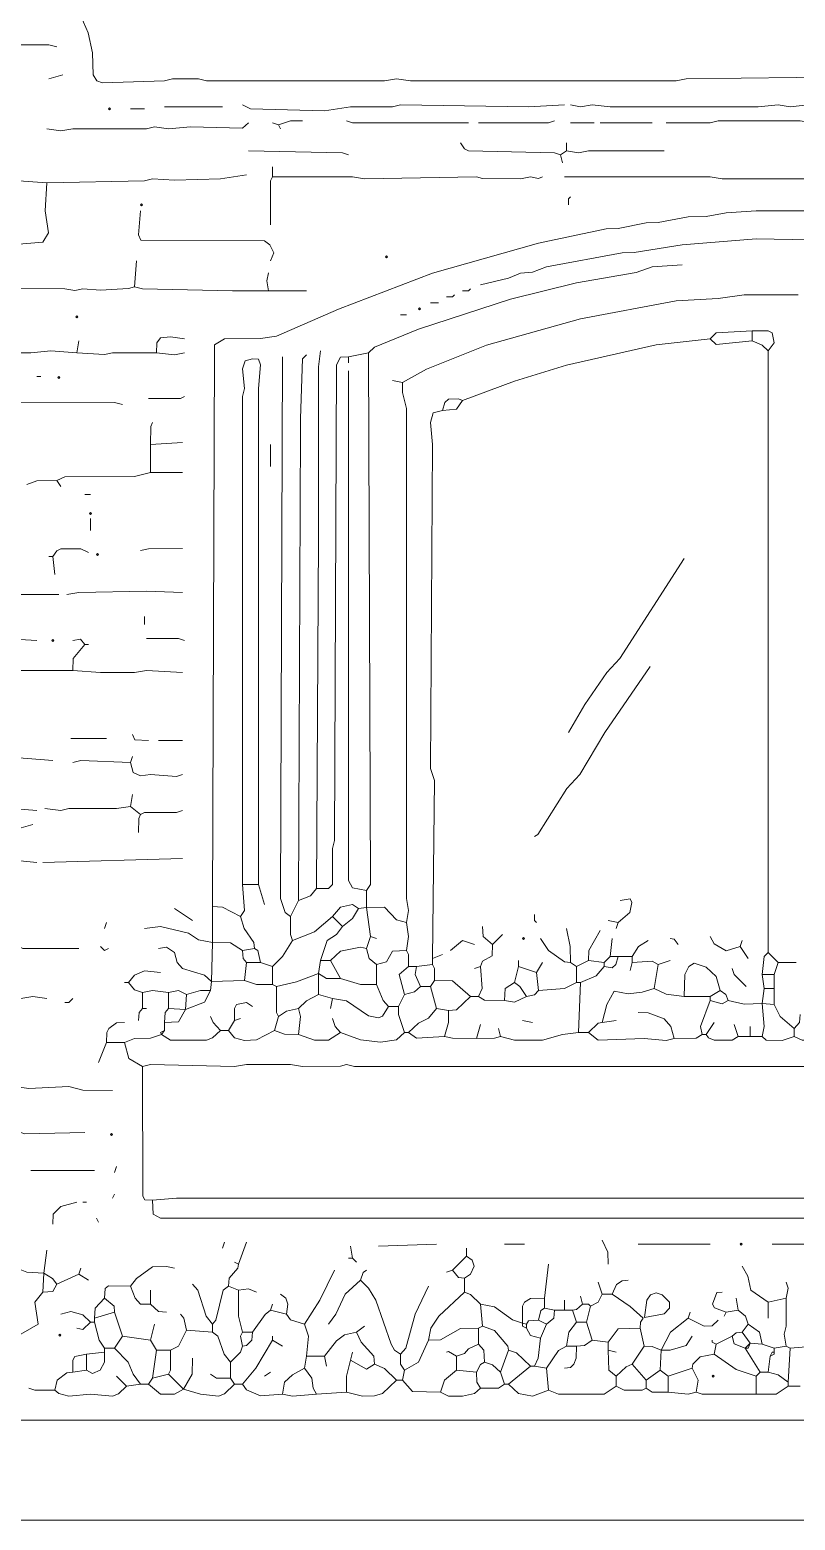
# Model space of a CAD drawing. Header units: millimetres. Extents: x 11 to 20000, y -4 to 8232.
# Drawn here: x 4007 to 5451, y -4 to 2807 of the extents above; entities that cross this region are included whole.
import ezdxf

# ---------------------------------------------------------------- set-up
doc = ezdxf.new("R2010")
doc.units = ezdxf.units.MM
for name, color, linetype, lineweight, true_color in [('ARCHITECTURE', 7, 'Continuous', 13, 0x000000), ('MASONRY_AND_ARCH', 7, 'Continuous', 13, 0x000000), ('PLANTING', 7, 'Continuous', 13, 0x000000)]:
    doc.layers.add(name, color=color, linetype=linetype, lineweight=lineweight, true_color=true_color)

msp = doc.modelspace()

# ---------------------------------------------------------------- linework, layer by layer
at = {"layer": 'ARCHITECTURE', "color": 7, "lineweight": 13, "true_color": 0x000000}
for points in [[(2861.99095, 184.76527), (7846.90894, 184.76527)], [(3404.97738, -3.7707), (4615.38462, -3.7707), (4638.00905, -3.7707), (4739.819, -3.7707), (4762.44344, -3.7707), (4822.77568, -3.7707), (4841.62896, -3.7707), (4943.43891, -3.7707), (4966.06335, -3.7707), (5282.80543, -3.7707), (5297.8888, -3.7707), (5312.97093, -3.7707), (5463.8009, -3.7707), (5478.88428, -3.7707), (5493.9664, -3.7707), (6225.48993, -3.7707), (6248.11437, -3.7707), (7846.90894, -3.7707)]]:
    msp.add_lwpolyline(points, dxfattribs=at)
at = {"layer": 'MASONRY_AND_ARCH', "color": 7, "lineweight": 13, "true_color": 0x000000}
for points in [[(4090.05419, 2861.99095), (4116.59038, 2801.65939), (4125.04027, 2763.95147), (4126.2448, 2722.47387), (4132.87828, 2711.31629), (4144.04265, 2707.39729), (4260.93473, 2711.30939), (4276.0181, 2714.9259), (4325.03812, 2714.78439), (4340.12025, 2711.16787), (4675.71686, 2711.16787), (4698.34129, 2714.93213), (4724.73563, 2711.16787), (5226.24434, 2711.16787), (5245.09762, 2714.9259), (5452.48869, 2717.50475), (5603.31867, 2714.9259), (5622.17195, 2711.16787), (6568.62771, 2711.15543), (6587.48088, 2707.39661), (6674.20124, 2707.54502), (6681.59525, 2714.93903), (6690.4888, 2801.65939), (6706.95373, 2828.0543)], [(4057.31482, 2775.26369), (4042.23269, 2778.88722), (3959.27602, 2779.18269), (3947.9638, 2782.80543)], [(4042.23269, 2714.93213), (4068.62704, 2722.47387)], [(4223.22817, 2658.37104), (4196.83258, 2658.37104)], [(4260.93473, 2662.14152), (4370.28699, 2662.14152)], [(5015.08337, 2665.91278), (4947.21007, 2662.14152), (4705.88235, 2665.90656), (4690.79898, 2662.28925), (4611.61346, 2661.99378), (4562.59468, 2654.60057), (4423.07692, 2658.51946), (4407.99355, 2665.91278)], [(5682.50419, 2665.91278), (5542.98643, 2665.90656), (5520.36199, 2662.14152), (5475.11312, 2665.89966), (5441.17647, 2662.14774), (5418.55204, 2665.91278), (5380.84423, 2662.14152), (5101.80995, 2662.14774), (5067.8733, 2665.90656), (5045.24887, 2662.14842), (5026.39559, 2665.91278)], [(4038.46154, 2620.66391), (4064.85713, 2616.89265), (4087.48156, 2620.65769), (4226.99808, 2620.81165), (4242.08145, 2624.42817), (4268.47704, 2620.67014), (4309.95475, 2624.43439), (4407.8457, 2621.86799), (4419.30577, 2631.97613)], [(4464.55464, 2631.97613), (4475.86686, 2628.20486)], [(4475.86686, 2628.20486), (4498.49129, 2635.59819), (4521.11572, 2635.74661)], [(4475.86686, 2628.20486), (4479.63801, 2620.66391)], [(4604.0724, 2635.74661), (4615.38462, 2631.98235), (4834.0879, 2631.97613)], [(4852.94118, 2631.97613), (4864.25339, 2631.97613), (4871.79446, 2631.97613), (4984.91663, 2631.98235), (4996.22885, 2635.74661)], [(5071.64446, 2631.97613), (5026.39559, 2631.97613)], [(5082.95667, 2631.97613), (5180.99548, 2631.97613)], [(5663.64966, 2631.97613), (5644.79638, 2635.74661), (5501.50871, 2635.74038), (5482.65419, 2631.98303), (5460.02975, 2635.74038), (5305.42986, 2635.74038), (5290.34649, 2632.12387), (5207.39106, 2631.97613)], [(4819.00452, 2594.26821), (4826.55249, 2583.11063), (4834.0879, 2579.34016), (4996.22885, 2575.26731), (5007.54106, 2571.64378)], [(5018.85328, 2594.26821), (5018.85328, 2579.18552)], [(4607.84355, 2571.64378), (4596.53066, 2575.26731), (4419.30577, 2579.18552)], [(5007.54106, 2571.64378), (5018.85328, 2579.18552)], [(5011.31222, 2556.56109), (5007.54106, 2571.64378)], [(5018.85328, 2579.18552), (5041.47771, 2575.42817), (5060.33224, 2579.1793), (5203.61991, 2579.18552)], [(4038.46154, 2518.85396), (4223.22817, 2522.77217), (4238.31029, 2526.38869), (4279.78925, 2523.8224), (4366.51584, 2526.54265), (4415.53586, 2533.93665)], [(4460.78473, 2439.66844), (4460.93258, 2522.61753), (4464.55464, 2530.16618)], [(4464.55464, 2549.01934), (4464.55464, 2530.16618)], [(4973.60441, 2530.16618), (4966.05713, 2526.54955), (4950.97998, 2529.86991), (4932.1267, 2526.39491), (4860.48224, 2526.69118), (4849.17002, 2530.01154), (4638.00905, 2526.39491), (4615.38462, 2530.15995), (4464.55464, 2530.16618)], [(5678.73303, 2526.39491), (5633.48416, 2526.54265), (5622.17195, 2530.01154), (5603.31867, 2526.40113), (5312.97093, 2526.39491), (5290.34649, 2530.15995), (5015.08337, 2530.16618)], [(4038.46154, 2518.85396), (4035.88824, 2466.06335), (4042.08428, 2424.58495), (4030.91357, 2406.93586), (3985.67161, 2403.15848), (3929.11052, 2409.35452), (3849.925, 2409.49604), (3782.05136, 2401.96052)], [(3985.67161, 2522.62443), (4038.46154, 2518.85396)], [(5022.62443, 2477.37557), (5022.62443, 2488.68778), (5026.39559, 2492.45826)], [(4215.68586, 2466.06335), (4211.92217, 2420.81448), (4215.84084, 2410.70645), (4449.47183, 2409.34762), (4459.72805, 2401.9543), (4467.12127, 2386.87783), (4460.78473, 2371.79514)], [(5531.67421, 2466.05713), (5377.07432, 2466.05713), (5320.51324, 2462.14514), (5282.80543, 2454.89887), (5248.86878, 2454.60339), (5192.30769, 2443.58665), (5169.68326, 2443.29118), (5116.89333, 2432.27443), (5094.26889, 2431.97896), (4966.06335, 2404.67534), (4766.21459, 2348.11425), (4588.98903, 2280.24785), (4472.09695, 2229.56312), (4441.9302, 2224.88405), (4374.0569, 2224.58778), (4355.35826, 2213.41719), (4355.20362, 2202.11188), (4351.43247, 1153.84615)], [(4856.71233, 2326.54627), (4909.50226, 2338.91482), (4932.1267, 2348.12048), (4954.75113, 2350.22014), (4981.14672, 2360.33439), (5124.43439, 2386.73009), (5147.05882, 2387.02557), (5237.55656, 2401.81278), (5377.07432, 2413.125), (5580.69423, 2409.35452), (5754.1474, 2386.73009), (5818.25011, 2371.79514)], [(4204.37364, 2322.775), (4208.1448, 2371.79514)], [(5237.55656, 2364.25339), (5180.99548, 2360.33518), (5150.82998, 2349.31912), (5037.70781, 2330.169), (4913.27342, 2299.09423), (4739.819, 2242.53314), (4656.86301, 2208.45498), (4645.55011, 2198.34061)], [(4457.01357, 2349.1707), (4453.53891, 2334.08722), (4457.01357, 2315.23382)], [(4204.37364, 2322.775), (4193.06143, 2319.15226), (4140.27149, 2316.4319), (4106.33484, 2318.9983), (4091.25147, 2315.38869), (4072.39819, 2318.9983), (3989.44842, 2319.15226), (3981.90045, 2322.775)], [(4204.37364, 2322.775), (4219.45701, 2319.01075), (4389.14027, 2315.23382), (4404.22364, 2315.23382), (4457.01357, 2315.23382)], [(4528.65803, 2315.23382), (4498.49129, 2315.23382), (4457.01357, 2315.23382)], [(4709.65351, 2141.77952), (4754.90238, 2167.12568), (4868.02455, 2212.36765), (5045.24887, 2262.2957), (5226.24434, 2296.23235), (5305.42986, 2300.2983), (5354.44989, 2307.54457), (5456.25984, 2307.69231)], [(4792.60894, 2303.92183), (4803.92115, 2303.92183), (4807.69231, 2307.69231)], [(4822.77568, 2315.23405), (4834.0879, 2315.23405), (4837.85781, 2319.00452)], [(4762.44344, 2292.60962), (4777.52681, 2292.60962)], [(4717.19457, 2269.98518), (4705.88235, 2269.98518)], [(4095.02262, 2198.34061), (4098.79378, 2220.96505)], [(4298.64253, 2224.73631), (4272.24695, 2228.49367), (4253.39989, 2226.25939), (4246.00656, 2217.19457), (4245.8526, 2198.34061)], [(4822.77568, 2107.84287), (4920.81448, 2144.49434), (5018.85328, 2174.66674), (5188.53654, 2213.27636), (5290.34649, 2224.73631)], [(5369.53201, 2239.819), (5301.65939, 2235.89389), (5290.34649, 2224.73631)], [(5369.53201, 2220.96505), (5301.65939, 2213.57873), (5290.34649, 2224.73631)], [(5399.69876, 2202.11188), (5411.01052, 2217.19457), (5407.08518, 2235.89389), (5399.69808, 2239.66437), (5369.53201, 2239.819)], [(5369.53201, 2220.96505), (5369.53201, 2239.819)], [(5369.53201, 2220.96505), (5388.38609, 2212.36765), (5399.69876, 2202.11188)], [(4095.02262, 2198.34061), (4046.0026, 2202.10566), (4008.29604, 2198.34683), (3895.17387, 2198.34683), (3880.0905, 2201.95724), (3865.00713, 2198.48835), (3800.90498, 2198.34683), (3785.82161, 2201.96414), (3676.47059, 2198.34061), (3653.84615, 2202.11165), (3563.34842, 2202.11165)], [(4095.02262, 2198.34061), (4147.81256, 2194.86629), (4162.89593, 2198.33439), (4245.8526, 2198.34061)], [(4298.64253, 2198.34061), (4279.78925, 2194.57014), (4245.8526, 2198.34061)], [(4513.57466, 1165.15837), (4517.34536, 2055.05305), (4517.34536, 2073.90622), (4521.2707, 2187.02217), (4528.65803, 2194.57014)], [(4555.05238, 2202.11188), (4551.28201, 2171.9457), (4551.28201, 2051.28179), (4551.28201, 2036.1991), (4551.28201, 2002.26244), (4551.28201, 1941.93088), (4551.28201, 1923.07692), (4551.28201, 1870.28631), (4551.28201, 1847.66188), (4547.51131, 1187.78281)], [(4607.8431, 2190.79966), (4645.55011, 2198.34061)], [(4641.7802, 1184.01301), (4649.32127, 1195.32523), (4645.55011, 2198.34061)], [(5399.69876, 2202.11188), (5399.69876, 1067.11821)], [(4407.994, 1195.32523), (4408.00045, 2115.38462), (4411.61007, 2130.46731), (4408.00045, 2168.17523), (4412.82138, 2183.10328), (4426.84808, 2187.02839), (4438.00532, 2185.82432), (4441.92398, 2175.71618), (4438.15984, 2130.46731), (4438.15984, 1195.32523)], [(4483.40871, 2190.79966), (4479.64423, 1168.92817), (4488.37692, 1142.54084), (4498.49129, 1134.99152)], [(4607.8431, 2190.79966), (4592.7664, 2189.59548), (4585.22534, 2175.71618), (4581.44174, 1278.28054), (4577.82523, 1263.19853), (4577.52285, 1195.33009), (4570.12952, 1187.93744), (4547.51131, 1187.78281)], [(4607.8431, 2190.79966), (4607.8431, 2179.48744)], [(4027.14932, 2153.09174), (4019.60826, 2153.09174)], [(4641.7802, 1184.01301), (4615.39084, 1188.98767), (4607.8431, 1202.86482), (4607.8431, 2164.40396)], [(4690.79898, 2145.55079), (4709.65351, 2141.77952)], [(4709.65351, 2141.77952), (4709.80136, 2122.92636), (4717.19457, 2092.76018), (4717.19457, 1776.0181), (4717.19457, 1757.16346), (4717.20079, 1168.92817), (4720.96572, 1146.30373), (4717.19457, 1123.6793)], [(4230.76923, 2111.61414), (4291.09457, 2111.76188), (4298.64253, 2115.38462)], [(4785.06787, 2088.98971), (4789.89514, 2104.0655), (4796.38631, 2110.40995), (4815.22715, 2111.4664), (4822.77568, 2107.84287)], [(3959.27602, 2055.05305), (3955.80826, 2092.75396), (3959.43066, 2099.24548), (3970.58824, 2103.92398), (4166.66708, 2104.06618), (4181.74921, 2100.30192)], [(4785.06787, 2088.98971), (4767.41188, 2085.0638), (4762.44966, 2066.36527), (4766.20769, 2024.88688), (4762.44344, 1414.02715), (4769.98495, 1391.40271), (4766.21459, 1055.806)], [(4785.06787, 2088.98971), (4811.45656, 2091.86538), (4822.77568, 2107.84287)], [(4238.31029, 2066.36527), (4234.68824, 2058.81663), (4234.54038, 2024.88688)], [(4294.87138, 2028.65735), (4234.54038, 2024.88688)], [(4234.54038, 2024.88688), (4234.54038, 1972.09627)], [(4460.78473, 2024.88688), (4460.78473, 1983.40848)], [(4057.31482, 1957.01357), (4072.39819, 1964.40679), (4204.37364, 1964.70305), (4234.54038, 1972.09627)], [(4294.87138, 1972.09627), (4234.54038, 1972.09627)], [(4057.31482, 1957.01357), (4019.60826, 1956.86516), (4000.75373, 1949.47183)], [(4057.31482, 1957.01357), (4064.85713, 1945.70136)], [(4121.41821, 1930.61867), (4110.106, 1930.61867)], [(4121.41821, 1885.3698), (4121.41821, 1862.74536)], [(4117.64706, 1821.26697), (4102.56369, 1828.65407), (4064.85713, 1828.65407), (4057.32172, 1824.88281), (4049.77376, 1813.72455)], [(4215.68586, 1825.03744), (4230.76923, 1828.66097), (4294.87138, 1828.80871)], [(4042.23269, 1813.72455), (4049.77376, 1813.72455)], [(4053.54491, 1779.7879), (4049.77376, 1813.72455)], [(5022.62443, 1481.90045), (5053.84627, 1534.69174), (5095.31844, 1595.0164), (5119.46595, 1621.56527), (5241.32771, 1809.95475)], [(4076.16934, 1742.08145), (4098.79378, 1745.70419), (4226.99808, 1748.42523), (4294.87138, 1745.85124)], [(3966.81708, 1742.08145), (4061.08597, 1742.08145)], [(4223.22817, 1700.60238), (4223.22817, 1685.52036)], [(3955.50486, 1659.12613), (4019.60826, 1655.35351)], [(4298.64253, 1655.35351), (4287.33032, 1658.97771), (4226.99808, 1659.12613)], [(4087.48156, 1655.35351), (4102.55747, 1657.92127), (4110.106, 1647.81391)], [(4087.48156, 1598.79242), (4088.68541, 1621.41686), (4110.106, 1647.81391)], [(4110.106, 1647.81391), (4117.64706, 1647.81391)], [(4958.52229, 1285.82296), (4965.01391, 1289.7474), (5019.90373, 1376.3207), (5044.1991, 1402.71493), (5091.69536, 1481.90045), (5177.22432, 1606.33484)], [(4087.48156, 1598.79242), (3985.67161, 1598.79242)], [(4087.48156, 1598.79242), (4140.27149, 1595.02885), (4204.37364, 1595.17036), (4226.99808, 1598.79242), (4294.87138, 1595.02262)], [(4151.58371, 1470.58824), (4083.71041, 1470.58824)], [(4200.60373, 1478.13066), (4204.52862, 1468.02183), (4230.76923, 1466.81844)], [(4294.87138, 1466.81844), (4249.62251, 1466.81844)], [(3891.40271, 1440.42138), (3906.48609, 1433.02952), (3978.1293, 1434.5526), (4049.77376, 1429.10916)], [(4196.83258, 1425.33937), (4200.60373, 1436.65158)], [(4087.48156, 1425.33937), (4102.56369, 1429.10916), (4196.83258, 1425.33937)], [(4196.83258, 1425.33937), (4201.80102, 1406.64005), (4215.68586, 1400.00079), (4234.54038, 1402.70249), (4283.55916, 1398.95), (4294.87138, 1402.71493)], [(4200.60373, 1365.00848), (4196.83258, 1342.38405)], [(3751.88529, 1338.61143), (3774.50973, 1334.84785), (3861.23722, 1334.84785), (3925.33937, 1342.37647), (4019.60826, 1334.84163)], [(4034.69038, 1338.61143), (4064.85713, 1334.84853), (4079.93925, 1338.46437), (4170.43699, 1338.61833), (4196.83258, 1342.38405)], [(4215.68586, 1327.29921), (4196.83258, 1342.38405)], [(4215.68586, 1327.29921), (4223.23439, 1330.92342), (4283.55916, 1331.21889), (4294.87138, 1334.84163)], [(4012.06595, 1308.4474), (3985.67161, 1300.90498)], [(3981.90045, 1240.5741), (4019.60826, 1236.80147)], [(4098.79378, 1074.66063), (3993.21267, 1074.80905), (3978.28428, 1082.35011), (3973.15464, 1100.90158), (3966.81086, 1104.67217), (3910.256, 1108.59729), (3853.69491, 1108.44955), (3838.61278, 1104.83993), (3823.52941, 1108.44955), (3755.65611, 1108.59106), (3725.49027, 1104.82749)], [(3729.26086, 995.47511), (3748.11471, 991.71018), (3861.23722, 991.71018), (3876.31934, 995.17274), (3898.94378, 980.54638), (3989.44152, 980.39796), (4012.06595, 984.1629), (4038.46154, 980.3931)], [(4087.48156, 980.3931), (4079.93925, 972.85068), (4072.39819, 972.85068)]]:
    msp.add_lwpolyline(points, dxfattribs=at)
for points in [[(4155.35441, 2658.37104), (4157.23982, 2660.25645), (4159.12523, 2658.37104), (4157.23982, 2656.48563)], [(4215.68631, 2477.37557), (4217.57161, 2479.26097), (4219.45701, 2477.37557), (4217.57161, 2475.49016)], [(4677.60181, 2379.33631), (4679.48722, 2381.22172), (4681.37251, 2379.33631), (4679.48722, 2377.45102)], [(4739.819, 2281.29717), (4741.70441, 2283.18247), (4743.58971, 2281.29717), (4741.70441, 2279.41176)], [(4093.13722, 2266.21414), (4095.02262, 2268.09955), (4096.90803, 2266.21414), (4095.02262, 2264.32885)], [(4059.20057, 2151.20667), (4061.08597, 2153.09197), (4062.97138, 2151.20667), (4061.08597, 2149.32127)], [(4119.53247, 1894.79638), (4121.41776, 1896.68179), (4123.30317, 1894.79638), (4121.41776, 1892.91097)], [(4132.72998, 1817.49627), (4134.61538, 1819.38156), (4136.50079, 1817.49627), (4134.61538, 1815.61086)], [(4047.88835, 1655.35441), (4049.77376, 1657.23982), (4051.65916, 1655.35441), (4049.77376, 1653.46912)]]:
    msp.add_lwpolyline(points, close=True, dxfattribs=at)
at = {"layer": 'PLANTING', "color": 7, "lineweight": 13, "true_color": 0x000000}
for points in [[(4215.68586, 1327.29921), (4212.0638, 1319.75204), (4211.91595, 1293.36256)], [(4030.92048, 1236.80147), (4294.87138, 1244.34389)], [(4407.994, 1195.32523), (4411.61007, 1146.30373), (4404.22364, 1134.99152)], [(4407.994, 1195.32523), (4438.15984, 1195.32523)], [(4438.15984, 1195.32523), (4449.47251, 1157.61595)], [(4513.57466, 1165.15837), (4536.1991, 1173.75645), (4547.51131, 1187.78281)], [(4641.7802, 1151.95984), (4641.7802, 1184.01301)], [(4404.22364, 1134.99152), (4370.28699, 1152.78982), (4351.43247, 1153.84615)], [(4351.43247, 1085.97285), (4351.43247, 1153.84615)], [(4513.57466, 1165.15837), (4498.49129, 1134.99152)], [(4577.67681, 1134.99152), (4592.76018, 1152.64129), (4615.38462, 1157.31425), (4626.69683, 1150.07636)], [(4641.7802, 1151.95984), (4675.71618, 1152.64129), (4698.34129, 1128.50758), (4717.19457, 1123.6793)], [(5116.89333, 1123.6793), (5138.31301, 1142.53394), (5142.08382, 1161.38439), (5139.35622, 1168.02715), (5120.66324, 1165.15837)], [(4279.78925, 1150.07636), (4313.7259, 1127.45192)], [(4430.61799, 1074.66063), (4429.41414, 1085.97285), (4410.86957, 1112.36708), (4404.22364, 1134.99152)], [(4502.26244, 1089.74265), (4498.63971, 1101.05486), (4498.49129, 1134.99152)], [(4577.67681, 1134.99152), (4543.74016, 1105.87624), (4502.26244, 1089.74265)], [(4577.67681, 1134.99152), (4596.53133, 1116.13971)], [(4596.53133, 1116.13971), (4615.22998, 1131.22172), (4626.69683, 1150.07636)], [(4641.7802, 1151.95984), (4626.69683, 1150.07636)], [(4641.7802, 1151.95984), (4649.32127, 1097.28507)], [(4958.52229, 1138.76414), (4958.52229, 1127.45192), (4962.29219, 1123.6793)], [(5116.89333, 1123.6793), (5098.0388, 1127.45192)], [(4151.58371, 1123.6793), (4147.81256, 1112.36708)], [(4223.22817, 1112.36708), (4253.39367, 1115.99129), (4306.1836, 1103.62885), (4325.03812, 1090.93371), (4351.43247, 1085.97285)], [(4596.53133, 1116.13971), (4585.0707, 1101.20328), (4567.42127, 1089.59559), (4555.05238, 1052.0362)], [(4641.7802, 1074.66063), (4649.32127, 1097.28507)], [(4660.63348, 1093.51527), (4649.32127, 1097.28507)], [(4717.19457, 1070.89084), (4720.96572, 1097.28507), (4717.19457, 1123.6793)], [(4879.33676, 1082.20305), (4861.68699, 1097.28507), (4860.48224, 1116.13971)], [(4898.19005, 1101.05486), (4879.33676, 1082.20305)], [(5018.85328, 1112.36708), (5026.24717, 1078.43043), (5026.39559, 1048.2664)], [(5082.95667, 1108.59729), (5061.38767, 1070.89084), (5060.33224, 1052.0362)], [(5116.89333, 1123.6793), (5113.12217, 1112.36708)], [(5290.34649, 1097.28507), (5298.03665, 1083.25181), (5320.51324, 1070.13688), (5346.90758, 1078.43043)], [(4155.35486, 1074.66063), (4147.81256, 1070.89084), (4140.27149, 1078.43043)], [(4349.54751, 1012.44344), (4336.35283, 1024.43993), (4294.87206, 1037.10747), (4284.76391, 1048.2664), (4279.63428, 1066.97115), (4264.70588, 1077.23326), (4249.62251, 1074.66063)], [(4349.54751, 1012.44344), (4351.43247, 1085.97285)], [(4351.43247, 1085.97285), (4385.36912, 1084.91652), (4407.99355, 1070.89084)], [(4430.61799, 1074.66063), (4407.99355, 1070.89084)], [(4415.53586, 1048.2664), (4409.1914, 1055.81357), (4407.99355, 1070.89084)], [(4441.9302, 1048.2664), (4436.96867, 1070.73552), (4430.61799, 1074.66063)], [(4502.26244, 1089.74265), (4483.26075, 1059.57862), (4464.55464, 1040.72398)], [(4573.9069, 1052.0362), (4592.76018, 1069.68597), (4630.46731, 1077.23326), (4641.7802, 1074.66063)], [(4660.63348, 1044.49378), (4646.7483, 1055.806), (4641.7802, 1074.66063)], [(4717.19457, 1070.89084), (4690.95396, 1069.68597), (4679.33891, 1049.4698), (4660.63348, 1044.49378)], [(4717.19457, 1070.89084), (4720.81731, 1063.34152), (4720.96572, 1040.72398)], [(4800.15124, 1070.89084), (4822.77568, 1089.58179), (4845.40011, 1082.20305)], [(4856.71233, 1040.72398), (4860.63722, 1050.83903), (4878.96776, 1060.62738), (4879.33676, 1082.20305)], [(4969.8345, 1093.51527), (4985.06505, 1071.0379), (5015.08269, 1049.32206), (5026.39559, 1048.2664)], [(5105.58111, 1093.51527), (5101.80995, 1059.57862)], [(5173.45441, 1089.74265), (5154.7483, 1078.28337), (5143.28767, 1059.57862)], [(5214.93213, 1093.51527), (5222.47319, 1092.31041), (5230.0155, 1082.20305)], [(5350.67873, 1089.74265), (5346.90758, 1078.43043)], [(5361.99095, 1055.806), (5346.90758, 1078.43043)], [(4411.76471, 1014.32975), (4415.53586, 1048.2664)], [(4441.9302, 1048.2664), (4415.53586, 1048.2664)], [(4441.9302, 1048.2664), (4464.55464, 1040.72398)], [(4464.55464, 1006.78733), (4464.55464, 1040.72398)], [(4551.28247, 1027.52545), (4555.05238, 1052.0362)], [(4573.9069, 1052.0362), (4555.05238, 1052.0362)], [(4592.76018, 1018.09955), (4573.9069, 1052.0362)], [(4660.63348, 1006.78733), (4660.63348, 1044.49378)], [(4713.42342, 987.93269), (4703.47025, 1025.64197), (4720.96572, 1040.72398)], [(4736.04785, 1040.72398), (4720.96572, 1040.72398)], [(4736.04785, 1040.72398), (4733.47523, 1025.64197), (4743.59016, 1003.01753)], [(4766.21459, 1044.49378), (4736.04785, 1040.72398)], [(4785.06787, 1063.34842), (4766.21459, 1055.806)], [(4766.21459, 1044.49378), (4766.21459, 1055.806)], [(4766.21459, 1044.49378), (4769.83665, 1036.94661), (4769.9845, 1014.32975)], [(4845.40011, 1036.95419), (4856.71233, 1040.72398)], [(4856.71233, 1040.72398), (4860.32828, 999.24491), (4852.94118, 984.1629)], [(4928.35554, 1040.72398), (4920.81448, 1010.55713)], [(4928.35554, 1040.72398), (4928.35554, 1052.0362)], [(4928.35554, 1040.72398), (4962.29219, 1029.41176)], [(4973.60441, 1048.2664), (4962.29219, 1029.41176)], [(5037.70781, 1040.72398), (5026.39559, 1048.2664)], [(5037.70781, 1040.72398), (5060.33224, 1052.0362)], [(5037.70781, 1040.72398), (5037.70781, 1010.55713)], [(5045.24887, 1010.55713), (5075.26652, 1022.92647), (5090.49774, 1040.72398)], [(5060.33224, 1052.0362), (5090.49774, 1048.2664)], [(5101.80995, 1059.57862), (5090.49774, 1048.2664)], [(5090.49774, 1040.72398), (5105.57421, 1038.15758), (5112.0655, 1044.50136), (5116.89333, 1059.57862)], [(5090.49774, 1040.72398), (5090.49774, 1048.2664)], [(5101.80995, 1059.57862), (5116.89333, 1059.57862)], [(5143.28767, 1059.57862), (5116.89333, 1059.57862)], [(5143.28767, 1048.2664), (5139.51776, 1033.18156)], [(5143.28767, 1048.2664), (5143.28767, 1059.57862)], [(5192.30769, 1044.49378), (5180.99548, 1050.83133), (5143.28767, 1048.2664)], [(5192.30769, 1044.49378), (5184.76663, 999.24491)], [(5214.93213, 1052.0362), (5192.30769, 1044.49378)], [(5241.32771, 984.1629), (5242.38314, 1025.64197), (5249.92545, 1040.57557), (5260.181, 1047.06086), (5282.80543, 1039.52602), (5301.50475, 1021.86934), (5309.20102, 995.47511)], [(5388.38654, 1025.64197), (5392.31143, 1059.57104), (5399.69876, 1067.11821)], [(5418.55204, 1048.2664), (5399.69876, 1067.11821)], [(5418.55204, 1048.2664), (5411.01097, 1025.64197)], [(5418.55204, 1048.2664), (5452.48869, 1048.2664)], [(4253.39367, 1029.41176), (4223.22817, 1032.1259), (4204.37432, 1024.44333), (4193.06143, 1010.55713)], [(4349.54751, 1012.44344), (4347.66256, 995.47511)], [(4349.54751, 1012.44344), (4411.76471, 1014.32975)], [(4411.76471, 1014.32975), (4434.38914, 1006.93507), (4464.55464, 1006.78733)], [(4472.09695, 1003.01753), (4509.80351, 1011.75577), (4551.28247, 1027.52545)], [(4592.76018, 1018.09955), (4566.36459, 1018.25419), (4551.28247, 1027.52545)], [(4551.28247, 987.93269), (4551.28247, 1027.52545)], [(4592.76018, 1018.09955), (4630.46799, 1006.93507), (4660.63348, 1006.78733)], [(4769.9845, 1014.32975), (4762.44344, 1003.01753)], [(4769.9845, 1014.32975), (4803.92115, 1013.27262), (4837.85781, 984.1629)], [(4962.29219, 1029.41176), (4966.06335, 995.47511)], [(5358.2198, 1003.01753), (5335.75034, 1025.64197), (5331.82545, 1036.95419)], [(5388.38654, 1025.64197), (5411.01097, 1025.64197)], [(5388.38654, 1025.64197), (5392.15645, 999.24491)], [(5411.01097, 1025.64197), (5411.01097, 999.24491)], [(4185.52036, 1010.55713), (4193.06143, 1010.55713)], [(4193.06143, 1010.55713), (4204.38054, 996.53145), (4219.45701, 991.70532)], [(4268.47704, 991.70532), (4238.31029, 995.17896), (4219.45701, 991.70532)], [(4219.45701, 991.70532), (4219.45701, 961.53846)], [(4268.47704, 991.70532), (4287.33032, 995.3267), (4302.41369, 987.93269)], [(4268.47704, 991.70532), (4268.47704, 961.53846)], [(4300.52749, 959.65215), (4336.20192, 973.00532), (4347.66256, 995.47511)], [(4302.41369, 987.93269), (4300.52749, 959.65215)], [(4302.41369, 987.93269), (4328.80803, 995.32738), (4347.66256, 995.47511)], [(4472.09695, 1003.01753), (4464.55464, 1006.78733)], [(4475.86686, 946.45645), (4472.2448, 954.00362), (4472.09695, 1003.01753)], [(4513.57466, 961.53846), (4528.65803, 975.56482), (4551.28247, 987.93269)], [(4551.28247, 987.93269), (4577.67681, 980.3931)], [(4683.25792, 965.30826), (4673.00238, 976.62048), (4660.63348, 1006.78733)], [(4713.42342, 987.93269), (4702.1112, 965.30826)], [(4713.42342, 987.93269), (4732.27726, 992.61256), (4743.59016, 1003.01753)], [(4743.59016, 1003.01753), (4762.44344, 1003.01753)], [(4773.75566, 961.53846), (4762.44344, 1003.01753)], [(4796.38009, 957.76867), (4811.46346, 958.97206), (4837.85781, 984.1629)], [(4852.94118, 984.1629), (4837.85781, 984.1629)], [(4901.9612, 976.62048), (4864.25339, 976.77579), (4852.94118, 984.1629)], [(4901.9612, 976.62048), (4903.16505, 999.24005), (4920.81448, 1010.55713)], [(4901.9612, 976.62048), (4920.81448, 972.9991), (4943.43891, 984.1629)], [(4920.81448, 1010.55713), (4931.0707, 1002.86912), (4943.43891, 984.1629)], [(4943.43891, 984.1629), (4958.51538, 987.03857), (4966.06335, 995.47511)], [(5037.70781, 1010.55713), (5015.08337, 999.39333), (4966.06335, 995.47511)], [(5045.24887, 1010.55713), (5037.70781, 1010.55713)], [(5041.47771, 916.28959), (5045.24887, 1010.55713)], [(5184.76663, 999.24491), (5162.14219, 991.85238), (5135.74661, 989.13133), (5109.35792, 994.26403), (5095.3181, 969.08088), (5086.72658, 935.14423)], [(5184.76663, 999.24491), (5207.39106, 988.08801), (5241.32771, 984.1629)], [(5241.32771, 984.1629), (5290.34649, 984.1629)], [(5290.34649, 984.1629), (5309.20102, 995.47511)], [(5290.34649, 984.1629), (5290.34649, 976.62048)], [(5309.20102, 995.47511), (5319.45656, 987.78563), (5324.28314, 976.62048)], [(5388.38654, 970.96437), (5392.15645, 999.24491)], [(5392.15645, 999.24491), (5411.01097, 999.24491)], [(5411.01097, 969.08088), (5411.01097, 999.24491)], [(4211.91595, 938.91403), (4212.97138, 953.99118), (4219.45701, 961.53846)], [(4226.99808, 961.53846), (4219.45701, 961.53846)], [(4268.47704, 961.53846), (4262.13258, 953.99118), (4260.93473, 935.14423)], [(4300.52749, 959.65215), (4287.3241, 936.34762), (4260.93473, 935.14423)], [(4268.47704, 961.53846), (4300.52749, 959.65215)], [(4392.91143, 938.91403), (4393.06538, 961.53846), (4396.83631, 968.92557), (4415.53518, 972.69604), (4426.84808, 965.30826)], [(4475.86686, 946.45645), (4490.95023, 956.5638), (4513.57466, 961.53846)], [(4513.57466, 961.53846), (4517.34581, 946.45645), (4513.57466, 912.5198)], [(4573.9069, 961.53846), (4577.67681, 980.3931)], [(4683.25792, 965.30826), (4671.79106, 946.61663), (4664.40396, 943.88869), (4645.55011, 947.65984), (4604.0724, 975.56482), (4577.67681, 980.3931)], [(4683.25792, 965.30826), (4702.1112, 965.30826)], [(4702.1112, 965.30826), (4702.25962, 950.22624), (4713.42342, 916.28959)], [(4773.75566, 961.53846), (4758.66606, 942.83224), (4739.819, 933.94559), (4720.96572, 916.28959)], [(4773.75566, 961.53846), (4796.38009, 957.76867)], [(4796.38009, 957.76867), (4796.23201, 935.14423), (4788.83903, 908.74717)], [(5275.26437, 912.5198), (5271.64129, 927.60181), (5290.34649, 976.62048)], [(5290.34649, 976.62048), (5312.97093, 970.28428), (5324.28314, 976.62048)], [(5388.38654, 970.96437), (5354.44989, 969.22794), (5324.28314, 976.62048)], [(5411.01097, 969.08088), (5388.38654, 970.96437)], [(5388.38654, 908.74717), (5392.15645, 927.60181), (5388.38654, 970.96437)], [(5448.71753, 923.83201), (5422.47104, 946.45645), (5411.01097, 969.08088)], [(4151.58371, 897.43495), (4151.73835, 916.28959), (4155.50882, 923.82443), (4170.43699, 934.0871), (4185.52036, 935.14423)], [(4260.93473, 920.05939), (4260.93473, 935.14423)], [(4347.66256, 946.45645), (4352.48914, 935.14423), (4366.51584, 920.05939)], [(4381.59921, 920.05939), (4392.91143, 938.91403)], [(4392.91143, 938.91403), (4404.22364, 942.68382)], [(4475.86686, 946.45645), (4468.32579, 920.05939)], [(4592.76018, 916.28959), (4582.50464, 927.60181), (4577.67681, 942.68382)], [(4849.17002, 904.97738), (4856.71233, 931.37161)], [(4954.75113, 935.14423), (4935.89785, 938.91403)], [(5060.33224, 916.28959), (5079.1793, 933.93937), (5086.72658, 935.14423)], [(5113.12217, 938.91403), (5086.72658, 935.14423)], [(5222.47319, 904.97738), (5215.82726, 927.60181), (5203.61991, 941.62817), (5173.45441, 952.94729), (5154.59989, 953.99604)], [(5297.8888, 935.14423), (5282.80543, 912.5198)], [(5343.13767, 908.74717), (5335.59536, 931.37161)], [(5448.71753, 923.83201), (5458.8259, 935.14423), (5460.02975, 950.22624)], [(4255.27862, 912.5198), (4234.54038, 905.13201), (4204.37364, 904.82896), (4185.52036, 897.43495)], [(4260.93473, 920.05939), (4253.39367, 916.28959), (4255.27862, 912.5198)], [(4255.27862, 912.5198), (4272.24695, 901.35532), (4340.12025, 901.35532), (4351.43247, 906.03371), (4366.51584, 920.05939)], [(4260.93473, 920.05939), (4255.27862, 912.5198)], [(4381.59921, 920.05939), (4366.51584, 920.05939)], [(4381.59921, 920.05939), (4392.91143, 906.03371), (4411.76471, 901.20758), (4434.38914, 902.26324), (4468.32579, 920.05939)], [(4513.57466, 912.5198), (4487.17907, 912.66686), (4468.32579, 920.05939)], [(4513.57466, 912.5198), (4543.74016, 901.35464), (4570.13575, 901.35532), (4592.76018, 916.28959)], [(4713.42342, 916.28959), (4698.34061, 902.26324), (4668.17455, 897.59027), (4630.46799, 902.25633), (4592.76018, 916.28959)], [(4720.96572, 916.28959), (4713.42342, 916.28959)], [(4720.96572, 916.28959), (4736.04785, 905.13201), (4788.83903, 908.74717)], [(4849.17002, 904.97738), (4803.92115, 905.12511), (4788.83903, 908.74717)], [(4894.41889, 908.74717), (4883.10667, 905.12511), (4849.17002, 904.97738)], [(4894.41889, 908.74717), (4890.64898, 923.83201)], [(5041.47771, 916.28959), (5011.31222, 912.37138), (4973.60441, 901.35464), (4920.81448, 901.35464), (4894.41889, 908.74717)], [(5041.47771, 916.28959), (5060.33224, 916.28959)], [(5060.33224, 916.28959), (5079.18552, 901.36086), (5165.9121, 904.97738), (5207.39106, 901.21244), (5222.47319, 904.97738)], [(5275.26437, 912.5198), (5263.95147, 905.13201), (5222.47319, 904.97738)], [(5275.26437, 912.5198), (5282.80543, 912.5198)], [(5282.80543, 912.5198), (5286.73054, 906.02681), (5297.8888, 901.35532), (5331.82477, 901.36086), (5343.13767, 908.74717)], [(5343.13767, 908.74717), (5365.7621, 908.74717)], [(5365.7621, 927.60181), (5365.7621, 908.74717)], [(5388.38654, 908.74717), (5365.7621, 908.74717)], [(5448.71753, 908.74717), (5426.0931, 901.20758), (5395.93382, 901.36086), (5388.38654, 908.74717)], [(5448.71753, 923.83201), (5448.71753, 908.74717)], [(5516.59084, 916.28959), (5501.50803, 901.36086), (5463.8009, 901.36086), (5448.71753, 908.74717)], [(4151.58371, 897.43495), (4136.50034, 859.72851)], [(4151.58371, 897.43495), (4185.52036, 897.43495)], [(4219.45701, 852.18609), (4193.2164, 867.27579), (4185.52036, 897.43495)], [(6591.25215, 852.18609), (4619.15577, 852.19299), (4604.0724, 855.66176), (4592.76018, 852.3345), (4521.11572, 852.19299), (4498.49129, 855.95871), (4415.53586, 855.95181), (4392.91143, 852.18609), (4234.54038, 855.95181), (4219.45701, 852.18609)], [(4219.45701, 852.18609), (4219.61165, 607.0948), (4223.38213, 600.75238), (4238.31029, 599.54751)], [(4162.89593, 806.93722), (4106.33484, 807.08563), (4079.93925, 814.47342), (4004.52489, 810.70984), (3978.1293, 814.47964), (3925.33937, 814.3319), (3906.48609, 810.71606), (3891.40271, 814.47964)], [(3601.05588, 727.7517), (3623.68032, 731.52432), (3793.36391, 731.51742), (3819.75826, 725.17986), (3857.46606, 731.51742), (3978.1293, 731.3759), (3996.98382, 725.17986), (4110.106, 727.7517)], [(4128.95928, 656.1086), (4008.29604, 656.1086)], [(4170.43699, 663.65102), (4166.66708, 652.3388)], [(4095.02262, 595.77771), (4064.85713, 588.08066), (4050.97828, 573.15328), (4049.77376, 554.29864)], [(4106.33484, 595.77771), (4113.8759, 595.77771)], [(4162.89593, 603.31731), (4166.66708, 610.85973)], [(4238.31029, 599.54751), (4283.55916, 603.31731), (6595.02262, 603.31731), (6628.95928, 595.77771)], [(4238.31029, 599.54751), (4239.51505, 573.15814), (4253.39367, 565.61776), (6233.03167, 565.61708), (6248.11437, 569.2336), (6365.00781, 569.38756), (6391.40271, 573.15328), (6417.79762, 565.61086)], [(4136.50034, 558.06844), (4132.73043, 565.61086)], [(4370.28699, 509.04977), (4374.0569, 520.36199)], [(4400.45249, 478.88292), (4415.53586, 520.36199)], [(4611.61346, 512.81957), (4615.38462, 490.19514)], [(4664.40464, 512.81957), (4773.75566, 516.59219)], [(4830.31674, 509.04977), (4830.31674, 493.96776)], [(4901.9612, 516.59219), (4939.66776, 516.59219)], [(5086.72658, 524.13179), (5096.98269, 501.50735), (5098.0388, 478.88292)], [(5290.34649, 516.59219), (5154.59989, 516.59219)], [(5407.23982, 516.59219), (5509.04977, 516.59219)], [(4032.80543, 461.91459), (4038.46154, 505.27998)], [(4400.45249, 478.88292), (4399.24796, 471.33575), (4382.80305, 452.48869), (4381.59921, 437.40667)], [(4400.45249, 478.88292), (4392.91143, 482.65554)], [(4607.84355, 490.19514), (4615.38462, 490.19514)], [(4615.38462, 490.19514), (4622.92568, 482.65554)], [(4803.92115, 467.5707), (4830.31674, 493.96776)], [(4826.54559, 452.48869), (4837.70995, 460.03597), (4845.24514, 475.11312), (4841.47432, 486.41844), (4830.31674, 493.96776)], [(4984.91663, 478.88292), (4977.37557, 414.78224)], [(4032.80543, 461.91459), (4000.75373, 463.94932), (3981.90045, 471.33575), (3970.58824, 471.34333)], [(4030.92048, 426.09446), (4032.80543, 461.91459)], [(4032.80543, 461.91459), (4049.62568, 452.34095), (4057.31482, 441.17647)], [(4098.79378, 460.03111), (4057.31482, 441.17647)], [(4098.79378, 460.03111), (4102.56369, 471.34333)], [(4098.79378, 460.03111), (4117.64706, 448.71889)], [(4279.78925, 471.34333), (4264.70588, 474.96538), (4238.31029, 474.05679), (4208.1448, 452.34095), (4196.83258, 437.40667)], [(4524.88688, 365.76075), (4554.00317, 411.00962), (4581.44796, 467.5707)], [(4641.7802, 467.5707), (4635.42952, 463.64627), (4630.46799, 448.71889)], [(4792.60894, 463.8009), (4803.92115, 467.5707)], [(4826.54559, 452.48869), (4815.38179, 453.69355), (4803.92115, 467.5707)], [(4826.54559, 452.48869), (4826.54559, 426.09446)], [(5399.69876, 407.23982), (5366.81821, 429.87048), (5360.93428, 456.25848), (5350.67873, 475.11312)], [(4030.92048, 426.09446), (4015.99174, 407.23982), (4022.17432, 365.76833), (3989.44152, 346.90894)], [(4030.92048, 426.09446), (4049.76753, 427.29785), (4057.31482, 441.17647)], [(4196.83258, 437.40667), (4155.36109, 438.29389), (4149.01731, 433.48699), (4147.81256, 414.78224)], [(4196.83258, 437.40667), (4205.43032, 414.78224), (4215.68654, 403.77172), (4234.54038, 403.47002)], [(4234.54038, 429.86425), (4234.54038, 403.47002)], [(4351.43247, 365.76075), (4339.22568, 380.84559), (4323.84027, 429.86425), (4313.7259, 441.17647)], [(4351.43247, 365.76075), (4357.77692, 373.31007), (4371.48428, 429.85735), (4381.59921, 437.40667)], [(4400.45249, 429.86425), (4381.59921, 437.40667)], [(4400.45249, 429.86425), (4419.30577, 432.43688), (4434.38914, 426.09446)], [(4407.99355, 350.67873), (4400.60057, 380.84559), (4400.45249, 429.86425)], [(4479.63801, 422.32183), (4489.7526, 414.77466), (4493.67093, 403.47002), (4490.95023, 384.61538)], [(4570.13575, 365.76075), (4584.02749, 384.61538), (4601.35792, 422.32183), (4630.46799, 448.71889)], [(4705.88235, 309.19966), (4694.71821, 316.74898), (4688.07862, 328.0543), (4659.58371, 411.00962), (4645.40226, 433.63405), (4630.46799, 448.71889)], [(4758.67229, 437.40667), (4733.33337, 384.61538), (4715.99038, 320.51188), (4705.88235, 309.19966)], [(4826.54559, 426.09446), (4778.57602, 380.84559), (4763.49321, 358.22115), (4758.67229, 335.59672)], [(4826.54559, 426.09446), (4837.85848, 422.16855), (4856.71233, 403.47002)], [(5086.72658, 422.32183), (5079.1793, 407.38824), (5064.10215, 399.6974)], [(5086.72658, 422.32183), (5079.18552, 444.94627)], [(5086.72658, 422.32183), (5105.58111, 422.32183)], [(5105.58111, 422.32183), (5113.27681, 441.02805), (5124.43439, 447.66176), (5135.74661, 448.71889)], [(5105.58111, 422.32183), (5139.51776, 399.55034), (5164.02715, 377.07296), (5158.59333, 369.52579), (5158.37104, 358.22115)], [(5320.51324, 388.38518), (5298.04276, 396.98394), (5294.42036, 403.47489), (5302.71538, 425.79061), (5312.97093, 426.09446)], [(5433.63541, 444.94627), (5437.10939, 433.63405), (5433.63541, 414.78224)], [(4147.81256, 414.78224), (4130.1638, 395.92138), (4128.95928, 377.07296)], [(4166.66708, 388.38518), (4165.46233, 399.6974), (4147.81256, 414.78224)], [(4264.70588, 388.38518), (4249.62251, 389.59005), (4234.54038, 403.47002)], [(4460.78473, 392.15781), (4464.55464, 403.47002)], [(4935.89785, 367.64706), (4917.04333, 374.3595), (4883.10667, 398.64864), (4856.71233, 403.47002)], [(4856.71233, 403.47002), (4860.48224, 361.99095)], [(4935.89785, 367.64706), (4936.05181, 399.6974), (4939.82274, 407.23292), (4950.97998, 414.62692), (4977.37557, 414.78224)], [(4977.37557, 395.9276), (4971.02523, 392.00249), (4966.06335, 373.30317)], [(4977.37557, 395.9276), (4977.37557, 414.78224)], [(4996.22885, 392.15781), (4977.37557, 395.9276)], [(5015.08337, 392.15781), (5015.08337, 411.00962)], [(5030.1655, 392.15781), (5037.71403, 393.3612), (5049.02002, 403.47002)], [(5045.24887, 418.55204), (5049.02002, 403.47002)], [(5064.10215, 399.6974), (5060.33224, 403.47002), (5049.02002, 403.47002)], [(5056.56109, 369.53337), (5064.10215, 399.6974)], [(5339.36652, 414.78224), (5343.13767, 392.15781)], [(5399.69876, 407.23982), (5433.63541, 414.78224)], [(5399.69876, 407.23982), (5399.69876, 377.07296)], [(5433.63541, 414.78224), (5433.48699, 361.99095), (5429.87048, 346.90894), (5433.63541, 324.2845)], [(4121.41821, 369.53337), (4106.33484, 383.41742), (4083.71041, 390.05679), (4064.85713, 384.61538)], [(4095.02262, 358.22115), (4106.33484, 355.66097), (4121.41821, 369.53337)], [(4121.41821, 369.53337), (4128.95928, 369.53337)], [(4166.66708, 388.38518), (4128.95928, 377.07296)], [(4128.95928, 377.07296), (4128.95928, 369.53337)], [(4147.81256, 320.51188), (4137.70509, 335.59672), (4128.95928, 369.53337)], [(4166.66708, 388.38518), (4181.74921, 343.13631)], [(4234.54038, 335.59672), (4242.08145, 365.76075)], [(4302.41369, 354.44853), (4297.44491, 377.0681), (4291.10147, 384.61538)], [(4351.43247, 365.76075), (4351.43247, 350.67873)], [(4460.78473, 392.15781), (4450.52794, 384.46697), (4426.84808, 350.67873)], [(4460.78473, 392.15781), (4490.95023, 384.61538)], [(4524.88688, 365.76075), (4498.49819, 374.3595), (4490.95023, 384.61538)], [(4524.88688, 365.76075), (4532.28009, 343.13631), (4528.65803, 305.42986)], [(4935.89785, 367.64706), (4943.43891, 365.76075)], [(4935.89785, 367.64706), (4935.89785, 361.99095), (4943.43891, 358.22115)], [(4966.06335, 373.30317), (4947.36403, 372.1052), (4943.43891, 365.76075)], [(4943.43891, 358.22115), (4943.43891, 365.76075)], [(4981.14672, 365.76075), (4966.06335, 373.30317)], [(4981.14672, 365.76075), (4969.8345, 339.36652)], [(4996.22885, 392.15781), (4995.025, 377.08054), (4981.14672, 365.76075)], [(4996.22885, 392.15781), (5015.08337, 392.15781)], [(5015.08337, 392.15781), (5030.1655, 392.15781)], [(5037.70781, 369.53337), (5023.82206, 350.67873), (5018.85328, 324.2845)], [(5037.70781, 369.53337), (5030.1655, 392.15781)], [(5037.70781, 369.53337), (5056.56109, 369.53337)], [(5056.56109, 369.53337), (5067.8733, 335.59672)], [(5197.9638, 316.74208), (5215.08676, 350.67251), (5248.86878, 377.07296)], [(5248.86878, 377.07296), (5252.63993, 388.38518)], [(5305.42986, 373.30317), (5294.11765, 363.04729), (5279.03428, 362.14559), (5248.86878, 377.07296)], [(5320.51324, 388.38518), (5316.74208, 380.84559)], [(5320.51324, 388.38518), (5343.13767, 392.15781)], [(5343.13767, 392.15781), (5357.02251, 380.84559), (5361.99095, 365.76075)], [(5350.67873, 350.67873), (5361.99095, 365.76075)], [(5388.38654, 328.0543), (5383.41776, 350.67251), (5361.99095, 365.76075)], [(4166.66708, 320.51188), (4181.74921, 343.13631)], [(4181.74921, 343.13631), (4234.54038, 335.59672)], [(4272.24695, 316.74208), (4287.17568, 324.43778), (4302.41369, 354.44853)], [(4351.43247, 350.67873), (4302.41369, 354.44853)], [(4351.43247, 350.67873), (4361.5474, 343.13145), (4373.16233, 309.19966), (4385.36912, 294.11765)], [(4407.99355, 350.67873), (4404.3776, 343.13145), (4407.99355, 324.2845)], [(4407.99355, 350.67873), (4426.84808, 350.67873)], [(4426.84808, 350.67873), (4425.64333, 335.59672), (4415.54208, 325.4879), (4407.99355, 324.2845)], [(4464.55464, 335.59672), (4464.55464, 343.13631)], [(4622.92568, 350.67873), (4600.30124, 345.70407), (4585.21912, 334.54649), (4562.59468, 305.42986)], [(4622.92568, 350.67873), (4638.00905, 361.99095)], [(4622.92568, 350.67873), (4631.66527, 331.8241), (4655.65848, 305.42986), (4656.86233, 290.34785)], [(4852.94118, 358.22115), (4819.00452, 358.06584), (4781.29672, 336.65238), (4758.67229, 335.59672)], [(4860.48224, 361.99095), (4852.94118, 358.22115)], [(4852.94118, 358.22115), (4852.94118, 328.0543)], [(4860.48224, 361.99095), (4883.10667, 354.29525), (4908.29808, 324.28937), (4909.50226, 316.74208)], [(4943.43891, 358.22115), (4950.98688, 344.34118), (4969.8345, 339.36652)], [(4969.8345, 339.36652), (4965.90871, 301.66007), (4958.52229, 286.57523)], [(5158.37104, 358.22115), (5116.89333, 357.01629), (5098.0388, 331.8241)], [(5165.9121, 324.2845), (5158.37104, 358.22115)], [(5256.40984, 343.13631), (5245.0914, 325.48167), (5214.93213, 316.88982), (5197.9638, 316.74208)], [(5331.82545, 343.13631), (5301.65871, 328.0543)], [(5331.82545, 343.13631), (5339.37274, 349.48077), (5350.67873, 350.67873)], [(5356.33484, 320.51188), (5335.75034, 329.10373), (5331.82545, 343.13631)], [(5365.7621, 329.94061), (5350.67873, 350.67873)], [(4113.8759, 309.19966), (4147.81256, 312.97229)], [(4113.8759, 279.03563), (4125.1888, 272.69808), (4139.22172, 279.18891), (4147.6586, 294.11765), (4147.81256, 312.97229)], [(4147.81256, 320.51188), (4166.66708, 320.51188)], [(4147.81256, 320.51188), (4147.81256, 312.97229)], [(4166.66708, 320.51188), (4192.00532, 294.11765), (4201.65984, 271.49321), (4215.68586, 252.63857)], [(4234.54038, 335.59672), (4245.8526, 316.74208)], [(4238.31029, 263.95079), (4245.8526, 316.74208)], [(4272.24695, 316.74208), (4245.8526, 316.74208)], [(4272.24695, 316.74208), (4272.0991, 279.0405), (4268.47704, 271.49321)], [(4407.99355, 324.2845), (4404.06867, 312.97229), (4385.36912, 294.11765)], [(4407.99355, 252.63857), (4433.33247, 282.80543), (4464.55464, 335.59672)], [(4464.55464, 335.59672), (4483.40916, 324.2845)], [(4615.38462, 312.97229), (4611.61346, 297.88744)], [(4713.42342, 279.03563), (4739.67093, 294.27229), (4758.67229, 335.59672)], [(4792.60894, 312.97229), (4796.53473, 314.49468), (4811.46346, 305.42986)], [(4852.94118, 328.0543), (4834.23575, 319.45622), (4826.39774, 310.3983), (4811.46346, 305.42986)], [(4864.25339, 294.11765), (4863.04921, 316.74208), (4852.94118, 328.0543)], [(4894.41889, 275.26301), (4909.50226, 316.74208)], [(4950.97998, 286.57523), (4924.58563, 311.91516), (4909.50226, 316.74208)], [(4981.14672, 282.80543), (5003.919, 316.59367), (5018.85328, 324.2845)], [(5015.08337, 282.80543), (5026.38869, 284.01029), (5032.87998, 290.35271), (5037.55939, 301.66007), (5037.70781, 324.2845)], [(5018.85328, 324.2845), (5037.70781, 324.2845)], [(5037.70781, 324.2845), (5052.78993, 325.48167), (5067.8733, 335.59672)], [(5098.0388, 331.8241), (5067.8733, 335.59672)], [(5098.0388, 316.74208), (5098.0388, 331.8241)], [(5098.0388, 316.74208), (5113.12217, 312.97229)], [(5098.0388, 316.74208), (5099.24355, 279.03563), (5113.12217, 267.72342)], [(5165.9121, 324.2845), (5143.28767, 290.34785)], [(5165.9121, 324.2845), (5180.99548, 324.13609), (5197.9638, 316.74208)], [(5196.07885, 279.03563), (5197.9638, 316.74208)], [(5294.11765, 335.59672), (5294.11765, 331.8241), (5301.65871, 328.0543)], [(5297.8888, 309.19966), (5301.65871, 328.0543)], [(5365.7621, 329.94061), (5361.99095, 320.51188), (5356.33484, 320.51188)], [(5365.7621, 329.94061), (5356.33484, 320.51188)], [(5356.33484, 320.51188), (5384.61538, 275.26301)], [(5365.7621, 329.94061), (5388.38654, 328.0543)], [(5388.38654, 328.0543), (5411.01097, 320.51188)], [(5411.01097, 312.97229), (5407.23982, 312.97229), (5403.46867, 305.42986)], [(5411.01097, 312.97229), (5411.01097, 309.19966), (5403.46867, 305.42986)], [(5433.63541, 324.2845), (5411.01097, 320.51188)], [(5411.01097, 312.97229), (5411.01097, 320.51188)], [(5433.63541, 324.2845), (5441.17647, 320.51188)], [(5437.40532, 256.4112), (5441.17647, 320.51188)], [(5486.42534, 324.2845), (5441.17647, 320.51188)], [(4087.48156, 275.26301), (4087.63552, 297.88744), (4091.40645, 305.27523), (4113.8759, 309.19966)], [(4113.8759, 279.03563), (4113.8759, 309.19966)], [(4296.75758, 243.21267), (4312.67545, 271.49321), (4313.7259, 301.66007)], [(4385.36912, 263.95079), (4385.36912, 294.11765)], [(4483.40916, 233.78676), (4487.33405, 256.4112), (4502.26244, 270.43688), (4524.88688, 282.80543)], [(4528.65803, 305.42986), (4524.88688, 282.80543)], [(4547.51131, 233.78676), (4541.16753, 245.09898), (4538.91357, 263.95079), (4524.88688, 282.80543)], [(4528.65803, 305.42986), (4562.59468, 305.42986)], [(4566.36459, 286.57523), (4562.59468, 305.42986)], [(4604.0724, 237.55656), (4604.22048, 267.72342), (4611.61346, 297.88744)], [(4656.86233, 290.34785), (4641.7802, 281.14762), (4611.61346, 297.88744)], [(4698.34129, 260.181), (4675.71686, 282.65079), (4656.86233, 290.34785)], [(4705.88235, 309.19966), (4706.03699, 290.34785), (4713.42342, 279.03563)], [(4811.46346, 279.03563), (4811.46346, 305.42986)], [(4864.25339, 294.11765), (4856.85328, 290.19253), (4849.17002, 275.26301)], [(4864.25339, 294.11765), (4879.33676, 289.14921), (4894.41889, 275.26301)], [(4950.97998, 286.57523), (4909.50226, 252.63857)], [(4950.97998, 286.57523), (4958.52229, 286.57523)], [(4981.14672, 282.80543), (4958.52229, 286.57523)], [(4984.91663, 241.32636), (4981.14672, 282.80543)], [(5143.28767, 290.34785), (5131.97545, 285.51957), (5113.12217, 267.72342)], [(5143.28767, 290.34785), (5169.68326, 260.181)], [(5256.40984, 282.80543), (5211.16097, 267.72342)], [(5297.8888, 309.19966), (5271.49321, 304.37353), (5257.61459, 290.35271), (5256.40984, 282.80543)], [(5263.95215, 237.55656), (5267.57421, 260.181), (5256.40984, 282.80543)], [(5297.8888, 309.19966), (5339.36652, 280.2259), (5377.07432, 267.72342)], [(5399.69876, 275.26301), (5403.46867, 305.42986)], [(4053.54491, 241.32636), (4058.51301, 260.181), (4076.16867, 274.20735), (4087.48156, 275.26301)], [(4113.8759, 279.03563), (4087.48156, 275.26301)], [(4189.29152, 248.86878), (4170.43699, 267.72342)], [(4238.31029, 263.95079), (4230.76923, 252.63857)], [(4238.31029, 263.95079), (4268.47704, 271.49321)], [(4296.75758, 243.21267), (4268.47704, 271.49321)], [(4385.36912, 263.95079), (4358.97477, 264.10611), (4347.66256, 271.49321)], [(4385.36912, 263.95079), (4392.91143, 252.63857)], [(4460.78473, 275.26301), (4449.47251, 267.72342)], [(4698.34129, 260.181), (4671.9457, 234.99016), (4656.86233, 231.06437), (4634.2379, 230.16256), (4604.0724, 237.55656)], [(4698.34129, 260.181), (4709.65351, 260.181)], [(4713.42342, 279.03563), (4709.65351, 260.181)], [(4709.65351, 260.181), (4728.50679, 238.76143), (4781.29672, 237.55656)], [(4811.46346, 279.03563), (4788.99299, 260.181), (4781.29672, 237.55656)], [(4811.46346, 279.03563), (4849.17002, 275.26301)], [(4856.71233, 245.09898), (4850.2267, 256.4112), (4849.17002, 275.26301)], [(4901.9612, 252.63857), (4894.41889, 275.26301)], [(5113.12217, 267.72342), (5113.12217, 248.86878)], [(5196.07885, 279.03563), (5169.68326, 260.181)], [(5169.68326, 245.09898), (5169.68326, 260.181)], [(5196.07885, 279.03563), (5211.16097, 267.72342)], [(5211.16097, 267.72342), (5211.16097, 237.55656)], [(5384.61538, 275.26301), (5377.07432, 267.72342)], [(5377.07432, 233.78676), (5377.07432, 267.72342)], [(5399.69876, 275.26301), (5384.61538, 275.26301)], [(5437.40532, 256.4112), (5418.55204, 270.28835), (5399.69876, 275.26301)], [(5437.40532, 256.4112), (5437.40532, 248.86878)], [(4053.54491, 241.32636), (4015.8371, 241.47477), (4004.52489, 245.09898)], [(4053.54491, 241.32636), (4061.09219, 234.98394), (4079.93925, 230.16256), (4121.41821, 233.78676), (4162.89593, 230.16256), (4174.20814, 234.84242), (4189.29152, 248.86878)], [(4189.29152, 248.86878), (4215.68586, 252.63857)], [(4215.68586, 252.63857), (4230.76923, 252.63857)], [(4296.75758, 243.21267), (4279.78925, 233.94005), (4253.39367, 233.94005), (4230.76923, 252.63857)], [(4296.75758, 243.21267), (4328.80803, 233.93382), (4362.74468, 230.16946), (4374.0569, 234.84242), (4392.91143, 252.63857)], [(4407.99355, 252.63857), (4392.91143, 252.63857)], [(4483.40916, 233.78676), (4441.9302, 231.06505), (4415.54208, 242.38348), (4407.99355, 252.63857)], [(4483.40916, 233.78676), (4502.26244, 230.01414), (4547.51131, 233.78676)], [(4604.0724, 237.55656), (4547.51131, 233.78676)], [(4856.71233, 245.09898), (4845.39943, 234.99016), (4822.77568, 230.16256), (4796.38009, 230.16256), (4781.29672, 237.55656)], [(4856.71233, 245.09898), (4890.6483, 245.25226), (4901.9612, 252.63857)], [(4901.9612, 252.63857), (4909.50226, 252.63857)], [(4984.91663, 241.32636), (4954.75113, 230.31109), (4928.35554, 234.99016), (4909.50226, 252.63857)], [(4984.91663, 241.32636), (5003.77115, 233.9345), (5090.49774, 233.94005), (5113.12217, 248.86878)], [(5169.68326, 245.09898), (5162.13529, 241.47477), (5128.20554, 241.47477), (5113.12217, 248.86878)], [(5169.68326, 245.09898), (5180.99548, 237.7112), (5211.16097, 237.55656)], [(5263.95215, 237.55656), (5248.86878, 233.78676), (5211.16097, 237.55656)], [(5263.95215, 237.55656), (5275.26437, 233.79163), (5377.07432, 233.78676)], [(5377.07432, 233.78676), (5414.78088, 233.94005), (5437.40532, 248.86878)], [(5460.02975, 248.86878), (5437.40532, 248.86878)]]:
    msp.add_lwpolyline(points, dxfattribs=at)
for points in [[(4935.8974, 1093.51437), (4937.78281, 1095.39966), (4939.66821, 1093.51437), (4937.78281, 1091.62896)], [(4159.12523, 723.9819), (4161.01052, 725.86731), (4162.89593, 723.9819), (4161.01052, 722.09649)], [(5346.90803, 516.59129), (5348.79333, 518.47658), (5350.67873, 516.59129), (5348.79333, 514.70588)], [(5166.28767, 378.28541), (5170.73993, 411.00962), (5177.37274, 421.26618), (5188.53654, 424.89581), (5199.84876, 421.12466), (5213.7276, 407.23982), (5213.7276, 395.9276), (5203.61991, 385.67172)], [(4061.08597, 345.02262), (4062.97138, 346.90803), (4064.85667, 345.02262), (4062.97138, 343.13722)], [(5294.11765, 267.72251), (5296.00305, 269.60781), (5297.88835, 267.72251), (5296.00305, 265.8371)]]:
    msp.add_lwpolyline(points, close=True, dxfattribs=at)

doc.saveas('drawing.dxf')
